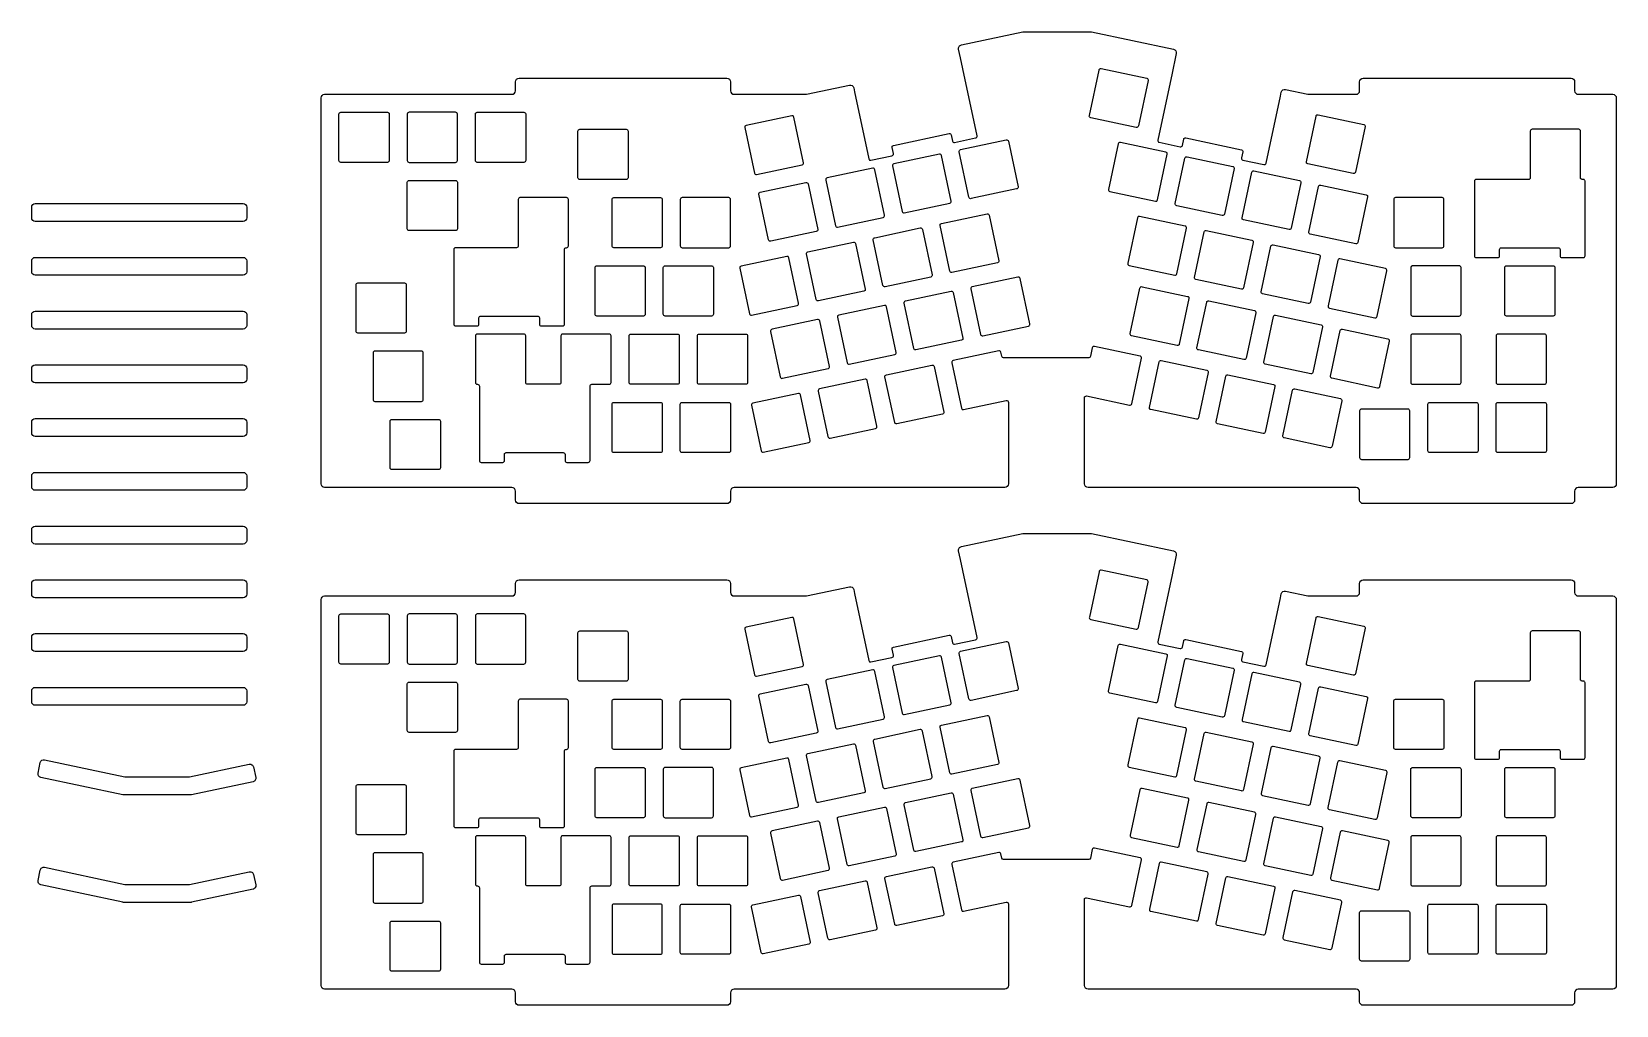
# Model space of a CAD drawing. Header units: millimetres. Extents: x 802 to 1244, y 368 to 640.
import ezdxf

# ---------------------------------------------------------------- set-up
doc = ezdxf.new("R2010")
doc.units = ezdxf.units.MM
doc.layers.get('0').update_dxf_attribs({"linetype": 'CONTINUOUS'})

msp = doc.modelspace()

# ---------------------------------------------------------------- linework, layer by layer
for points in [[(1172.15, 623.04), (1172.15, 625.04), (1172.15, 625.54, -0.414214), (1173.15, 626.54), (1231.15, 626.54, -0.414214), (1232.15, 625.54), (1232.15, 623.04, 0.414213), (1233.15, 622.04), (1242.78, 622.04, -0.414214), (1243.78, 621.04), (1243.78, 513.31, -0.414214), (1242.78, 512.31), (1233.15, 512.31, 0.414214), (1232.15, 511.31), (1232.15, 509.31), (1232.15, 508.81, -0.414214), (1231.15, 507.81), (1173.15, 507.81, -0.414214), (1172.15, 508.81), (1172.15, 509.31), (1172.15, 511.31, 0.414213), (1171.15, 512.31), (1096.37, 512.31, -0.414214), (1095.37, 513.31), (1095.37, 537.37, -0.476976), (1095.97, 537.85), (1107.96, 535.31, 0.414213), (1108.55, 535.69), (1111.26, 548.41, 0.414214), (1110.87, 549), (1098.15, 551.7, 0.414214), (1097.56, 551.32), (1097.05, 548.92, -0.354119), (1096.56, 548.52), (1072.77, 548.52, -0.354119), (1072.28, 548.92), (1072.04, 550.06, 0.414213), (1071.44, 550.44), (1058.73, 547.74, 0.414213), (1058.34, 547.14), (1061.05, 534.43, 0.414213), (1061.64, 534.04), (1073.53, 536.57, -0.476976), (1074.13, 536.08), (1074.13, 513.31, -0.414214), (1073.13, 512.31), (997.6, 512.31, 0.414214), (996.6, 511.31), (996.6, 509.31), (996.6, 508.81, -0.414214), (995.6, 507.81), (937.6, 507.81, -0.414214), (936.6, 508.81), (936.6, 509.31), (936.6, 511.31, 0.414214), (935.6, 512.31), (883.35, 512.31, -0.414214), (882.35, 513.31), (882.35, 621.04, -0.414214), (883.35, 622.04), (935.6, 622.04, 0.414214), (936.6, 623.04), (936.6, 625.54, -0.414214), (937.6, 626.54), (995.6, 626.54, -0.414214), (996.6, 625.54), (996.6, 623.04, 0.414213), (997.6, 622.04), (1017.63, 622.04, 0.052408), (1017.83, 622.06), (1029.8, 624.6, -0.414214), (1030.98, 623.83), (1031.21, 622.76), (1035.19, 604.02, 0.414214), (1035.79, 603.64), (1041.65, 604.89, 0.414213), (1042.04, 605.48), (1041.68, 607.19, -0.414214), (1042.06, 607.78), (1057.59, 611.09, -0.414214), (1058.18, 610.7), (1058.55, 608.99, 0.414214), (1059.14, 608.6), (1065.01, 609.85, 0.414214), (1065.39, 610.44), (1061.41, 629.18), (1060.77, 632.21), (1060.25, 634.65, -0.414214), (1061.02, 635.84), (1078.21, 639.49, -0.052408), (1078.42, 639.51), (1097.13, 639.51, -0.052408), (1097.33, 639.49), (1120.23, 634.63, -0.414213), (1121, 633.44), (1120.89, 632.95), (1119.83, 627.96), (1115.85, 609.23, 0.414214), (1116.24, 608.64), (1122.11, 607.39, 0.414214), (1122.7, 607.78), (1123.06, 609.49, -0.414214), (1123.66, 609.87), (1139.18, 606.57, -0.414214), (1139.57, 605.98), (1139.21, 604.27, 0.414214), (1139.59, 603.67), (1145.46, 602.43, 0.414214), (1146.05, 602.81), (1150.03, 621.54), (1150.26, 622.62, -0.414214), (1151.45, 623.39), (1157.71, 622.06, 0.052408), (1157.92, 622.04), (1171.15, 622.04, 0.414213)], [(1097.11, 615.52, -0.414214), (1096.73, 616.11), (1099.43, 628.82, -0.414214), (1100.02, 629.21), (1112.74, 626.51, -0.414214), (1113.12, 625.91), (1110.42, 613.2, -0.414213), (1109.83, 612.81)], [(900.85, 617.04, -0.414214), (901.35, 616.54), (901.35, 603.54, -0.414214), (900.85, 603.04), (887.85, 603.04, -0.414214), (887.35, 603.54), (887.35, 616.54, -0.414214), (887.85, 617.04)], [(906.4, 616.54), (906.4, 603.54, 0.414214), (906.9, 603.04), (919.9, 603.04, 0.414214), (920.4, 603.54), (920.4, 616.54, 0.414214), (919.9, 617.04), (906.9, 617.04, 0.414214)], [(925.95, 603.04, -0.414214), (925.45, 603.54), (925.45, 616.54, -0.414214), (925.95, 617.04), (938.95, 617.04, -0.414214), (939.45, 616.54), (939.45, 603.54, -0.414214), (938.95, 603.04)], [(1003.87, 599.67), (1016.59, 602.37, 0.414214), (1016.97, 602.96), (1014.27, 615.68, 0.414214), (1013.68, 616.06), (1000.96, 613.36, 0.414214), (1000.57, 612.77), (1003.28, 600.05, 0.414213)], [(1173.3, 613.63, -0.414214), (1173.68, 613.04), (1170.98, 600.33, -0.414213), (1170.39, 599.94), (1157.67, 602.64, -0.414213), (1157.29, 603.24), (1159.99, 615.95, -0.414214), (1160.58, 616.34)], [(967.53, 612.27, -0.414214), (968.03, 611.77), (968.03, 598.77, -0.414214), (967.53, 598.27), (954.53, 598.27, -0.414214), (954.03, 598.77), (954.03, 611.77, -0.414214), (954.53, 612.27)], [(1235.07, 576.97), (1235.07, 597.77, 0.414214), (1234.57, 598.27), (1234.28, 598.27, -0.414214), (1233.78, 598.77), (1233.78, 611.77, 0.414214), (1233.28, 612.27), (1220.28, 612.27, 0.414214), (1219.78, 611.77), (1219.78, 598.77, -0.414214), (1219.28, 598.27), (1204.69, 598.27, 0.414214), (1204.19, 597.77), (1204.19, 576.97, 0.414214), (1204.69, 576.47), (1210.69, 576.47, 0.414214), (1211.19, 576.97), (1211.19, 578.72, -0.414214), (1211.69, 579.22), (1227.57, 579.22, -0.414214), (1228.07, 578.72), (1228.07, 576.97, 0.414214), (1228.57, 576.47), (1234.57, 576.47, 0.414214)], [(1073.54, 609.31, -0.414213), (1074.13, 608.93), (1076.83, 596.21, -0.414214), (1076.45, 595.62), (1063.73, 592.92, -0.414214), (1063.14, 593.3), (1060.44, 606.02, -0.414214), (1060.82, 606.61)], [(1118.09, 605.89), (1105.38, 608.6, 0.414214), (1104.79, 608.21), (1102.08, 595.49, 0.414214), (1102.47, 594.9), (1115.18, 592.2, 0.414213), (1115.78, 592.58), (1118.48, 605.3, 0.414214)], [(1023.17, 598.09), (1025.87, 585.38, 0.414213), (1026.46, 584.99), (1039.18, 587.7, 0.414214), (1039.57, 588.29), (1036.86, 601.01, 0.414214), (1036.27, 601.39), (1023.55, 598.69, 0.414213)], [(1054.9, 605.35), (1042.19, 602.65, 0.414214), (1041.8, 602.06), (1044.51, 589.34, 0.414214), (1045.1, 588.95), (1057.81, 591.66, 0.414214), (1058.2, 592.25), (1055.5, 604.97, 0.414213)], [(1134.41, 588.62, -0.414214), (1133.82, 588.24), (1121.1, 590.94, -0.414214), (1120.72, 591.53), (1123.42, 604.25, -0.414214), (1124.01, 604.63), (1136.73, 601.93, -0.414214), (1137.11, 601.34)], [(919.9, 597.99, -0.414214), (920.4, 597.49), (920.4, 584.49, -0.414214), (919.9, 583.99), (906.9, 583.99, -0.414214), (906.4, 584.49), (906.4, 597.49, -0.414214), (906.9, 597.99)], [(1004.54, 594.13, -0.414214), (1004.92, 594.73), (1017.64, 597.43, -0.414214), (1018.23, 597.04), (1020.93, 584.33, -0.414214), (1020.55, 583.74), (1007.83, 581.03, -0.414213), (1007.24, 581.42)], [(1155.36, 597.97, -0.414214), (1155.75, 597.38), (1153.04, 584.66, -0.414214), (1152.45, 584.28), (1139.73, 586.98, -0.414213), (1139.35, 587.57), (1142.05, 600.29, -0.414214), (1142.65, 600.67)], [(919.4, 578.72), (919.4, 557.92, 0.414214), (919.9, 557.42), (925.9, 557.42, 0.414214), (926.4, 557.92), (926.4, 559.67, -0.414214), (926.9, 560.17), (942.77, 560.17, -0.414214), (943.27, 559.67), (943.27, 557.92, 0.414214), (943.77, 557.42), (949.77, 557.42, 0.414214), (950.27, 557.92), (950.27, 578.72, -0.414214), (950.77, 579.22), (950.86, 579.22, 0.414214), (951.36, 579.72), (951.36, 592.72, 0.414214), (950.86, 593.22), (937.86, 593.22, 0.414214), (937.36, 592.72), (937.36, 579.72, -0.414214), (936.86, 579.22), (919.9, 579.22, 0.414214)], [(977.55, 579.72, -0.414214), (977.05, 579.22), (964.05, 579.22, -0.414214), (963.55, 579.72), (963.55, 592.72, -0.414214), (964.05, 593.22), (977.05, 593.22, -0.414214), (977.55, 592.72)], [(982.6, 592.72), (982.6, 579.72, 0.414214), (983.1, 579.22), (996.1, 579.22, 0.414214), (996.6, 579.72), (996.6, 592.72, 0.414214), (996.1, 593.22), (983.1, 593.22, 0.414214)], [(1171.68, 580.7, -0.414214), (1171.08, 580.32), (1158.37, 583.02, -0.414213), (1157.98, 583.61), (1160.69, 596.33, -0.414214), (1161.28, 596.71), (1174, 594.01, -0.414214), (1174.38, 593.42)], [(1182.18, 579.22), (1195.18, 579.22, 0.414214), (1195.68, 579.72), (1195.68, 592.72, 0.414214), (1195.18, 593.22), (1182.18, 593.22, 0.414214), (1181.68, 592.72), (1181.68, 579.72, 0.414214)], [(860.6, 591.54, -0.414214), (861.6, 590.54), (861.6, 587.54, -0.414214), (860.6, 586.54), (802.6, 586.54, -0.414214), (801.6, 587.54), (801.6, 590.54, -0.414214), (802.6, 591.54)], [(1055.08, 585.4, -0.414214), (1055.47, 586), (1068.18, 588.7, -0.414214), (1068.77, 588.31), (1071.48, 575.6, -0.414214), (1071.09, 575), (1058.38, 572.3, -0.414214), (1057.78, 572.69)], [(1049.55, 584.74, -0.414214), (1050.14, 584.35), (1052.84, 571.64, -0.414214), (1052.46, 571.04), (1039.74, 568.34, -0.414214), (1039.15, 568.73), (1036.45, 581.44, -0.414214), (1036.83, 582.03)], [(1110.14, 587.6), (1107.44, 574.88, 0.414214), (1107.82, 574.29), (1120.54, 571.58, 0.414213), (1121.13, 571.97), (1123.84, 584.69, 0.414214), (1123.45, 585.28), (1110.73, 587.98, 0.414213)], [(1142.08, 581.32, -0.414213), (1142.47, 580.72), (1139.77, 568.01, -0.414213), (1139.17, 567.62), (1126.46, 570.33, -0.414213), (1126.07, 570.92), (1128.78, 583.64, -0.414213), (1129.37, 584.02)], [(1034.21, 567.68, -0.414213), (1033.82, 567.08), (1021.11, 564.38, -0.414214), (1020.52, 564.76), (1017.81, 577.48, -0.414214), (1018.2, 578.07), (1030.91, 580.78, -0.414214), (1031.51, 580.39)], [(1145.09, 566.37, -0.414213), (1144.71, 566.96), (1147.41, 579.67, -0.414214), (1148, 580.06), (1160.72, 577.36, -0.414213), (1161.1, 576.76), (1158.4, 564.05, -0.414214), (1157.81, 563.66)], [(861.6, 575.54), (861.6, 572.54, -0.414214), (860.6, 571.54), (802.6, 571.54, -0.414214), (801.6, 572.54), (801.6, 575.54, -0.414214), (802.6, 576.54), (860.6, 576.54, -0.414214)], [(1002.48, 560.42), (1015.19, 563.12, 0.414214), (1015.58, 563.71), (1012.87, 576.43, 0.414214), (1012.28, 576.82), (999.56, 574.11, 0.414214), (999.18, 573.52), (1001.88, 560.8, 0.414214)], [(1177.03, 560.09), (1179.74, 572.8, 0.414213), (1179.35, 573.4), (1166.64, 576.1, 0.414214), (1166.04, 575.71), (1163.34, 563, 0.414214), (1163.72, 562.4), (1176.44, 559.7, 0.414214)], [(959.29, 560.17, -0.414214), (958.79, 560.67), (958.79, 573.67, -0.414214), (959.29, 574.17), (972.29, 574.17, -0.414214), (972.79, 573.67), (972.79, 560.67, -0.414214), (972.29, 560.17)], [(991.84, 560.67, -0.414214), (991.34, 560.17), (978.34, 560.17, -0.414214), (977.84, 560.67), (977.84, 573.67, -0.414214), (978.34, 574.17), (991.34, 574.17, -0.414214), (991.84, 573.67)], [(1067, 554.66), (1079.71, 557.36, 0.414213), (1080.1, 557.95), (1077.39, 570.67, 0.414213), (1076.8, 571.05), (1064.08, 568.35, 0.414214), (1063.7, 567.76), (1066.4, 555.04, 0.414214)], [(1199.94, 574.17), (1186.94, 574.17, 0.414214), (1186.44, 573.67), (1186.44, 560.67, 0.414214), (1186.94, 560.17), (1199.94, 560.17, 0.414214), (1200.44, 560.67), (1200.44, 573.67, 0.414214)], [(1226.13, 574.17, -0.414214), (1226.63, 573.67), (1226.63, 560.67, -0.414214), (1226.13, 560.17), (1213.13, 560.17, -0.414214), (1212.63, 560.67), (1212.63, 573.67, -0.414214), (1213.13, 574.17)], [(906.12, 555.91, -0.414214), (905.62, 555.41), (892.62, 555.41, -0.414214), (892.12, 555.91), (892.12, 568.91, -0.414214), (892.62, 569.41), (905.62, 569.41, -0.414214), (906.12, 568.91)], [(1058.17, 567.09, -0.414214), (1058.76, 566.71), (1061.46, 553.99, -0.414214), (1061.08, 553.4), (1048.36, 550.7, -0.414214), (1047.77, 551.08), (1045.07, 563.8, -0.414214), (1045.45, 564.39)], [(1124.15, 565.65, -0.414214), (1124.53, 565.06), (1121.83, 552.35, -0.414213), (1121.24, 551.96), (1108.52, 554.66, -0.414213), (1108.14, 555.26), (1110.84, 567.97, -0.414214), (1111.43, 568.36)], [(1029.73, 546.74), (1042.44, 549.44, 0.414213), (1042.83, 550.03), (1040.13, 562.75, 0.414214), (1039.53, 563.13), (1026.82, 560.43, 0.414213), (1026.43, 559.84), (1029.13, 547.12, 0.414214)], [(1129.47, 564.01, -0.414214), (1130.07, 564.4), (1142.78, 561.69, -0.414213), (1143.17, 561.1), (1140.46, 548.38, -0.414213), (1139.87, 548), (1127.16, 550.7, -0.414214), (1126.77, 551.3)], [(860.6, 556.54), (802.6, 556.54, -0.414214), (801.6, 557.54), (801.6, 558.04), (801.6, 560.04), (801.6, 560.54, -0.414214), (802.6, 561.54), (860.6, 561.54, -0.414214), (861.6, 560.54), (861.6, 560.04), (861.6, 558.04), (861.6, 557.54, -0.414214)], [(1011.09, 542.78), (1023.81, 545.48, 0.414214), (1024.2, 546.07), (1021.49, 558.79, 0.414214), (1020.9, 559.17), (1008.18, 556.47, 0.414213), (1007.8, 555.88), (1010.5, 543.16, 0.414214)], [(1145.79, 546.74, -0.414214), (1145.4, 547.33), (1148.11, 560.05, -0.414214), (1148.7, 560.44), (1161.42, 557.73, -0.414214), (1161.8, 557.14), (1159.1, 544.42, -0.414214), (1158.5, 544.04)], [(938.95, 555.12), (925.95, 555.12, 0.414214), (925.45, 554.62), (925.45, 541.62, 0.414214), (925.95, 541.12), (926.04, 541.12, -0.414214), (926.54, 540.62), (926.54, 519.82, 0.414214), (927.04, 519.32), (933.04, 519.32, 0.414214), (933.54, 519.82), (933.54, 521.57, -0.414214), (934.04, 522.07), (949.92, 522.07, -0.414214), (950.42, 521.57), (950.42, 519.82, 0.414214), (950.92, 519.32), (956.92, 519.32, 0.414214), (957.42, 519.82), (957.42, 540.62, -0.414214), (957.92, 541.12), (962.77, 541.12, 0.414214), (963.27, 541.62), (963.27, 554.62, 0.414214), (962.77, 555.12), (949.77, 555.12, 0.414214), (949.27, 554.62), (949.27, 541.62, -0.414214), (948.77, 541.12), (939.95, 541.12, -0.414214), (939.45, 541.62), (939.45, 554.62, 0.414214)], [(982.32, 541.62, -0.414214), (981.82, 541.12), (968.82, 541.12, -0.414214), (968.32, 541.62), (968.32, 554.62, -0.414214), (968.82, 555.12), (981.82, 555.12, -0.414214), (982.32, 554.62)], [(987.87, 541.12, -0.414214), (987.37, 541.62), (987.37, 554.62, -0.414214), (987.87, 555.12), (1000.87, 555.12, -0.414214), (1001.37, 554.62), (1001.37, 541.62, -0.414214), (1000.87, 541.12)], [(1177.73, 540.46, -0.414213), (1177.14, 540.08), (1164.42, 542.78, -0.414214), (1164.04, 543.37), (1166.74, 556.09, -0.414213), (1167.33, 556.48), (1180.05, 553.77, -0.414214), (1180.43, 553.18)], [(1199.94, 555.12), (1186.94, 555.12, 0.414214), (1186.44, 554.62), (1186.44, 541.62, 0.414214), (1186.94, 541.12), (1199.94, 541.12, 0.414214), (1200.44, 541.62), (1200.44, 554.62, 0.414214)], [(1210.25, 554.62), (1210.25, 541.62, 0.414214), (1210.75, 541.12), (1223.75, 541.12, 0.414214), (1224.25, 541.62), (1224.25, 554.62, 0.414214), (1223.75, 555.12), (1210.75, 555.12, 0.414214)], [(897.38, 536.36), (910.38, 536.36, 0.414214), (910.88, 536.86), (910.88, 549.86, 0.414214), (910.38, 550.36), (897.38, 550.36, 0.414214), (896.88, 549.86), (896.88, 536.86, 0.414214)], [(860.6, 541.54), (802.6, 541.54, -0.414214), (801.6, 542.54), (801.6, 545.54, -0.414214), (802.6, 546.54), (860.6, 546.54, -0.414214), (861.6, 545.54), (861.6, 542.54, -0.414214)], [(1056.11, 533.38, -0.414214), (1055.72, 532.79), (1043.01, 530.08, -0.414214), (1042.41, 530.47), (1039.71, 543.18, -0.414214), (1040.09, 543.78), (1052.81, 546.48, -0.414214), (1053.4, 546.09)], [(1113.88, 534.05, -0.414213), (1113.49, 534.64), (1116.2, 547.36, -0.414214), (1116.79, 547.74), (1129.5, 545.04, -0.414214), (1129.89, 544.45), (1127.19, 531.73, -0.414213), (1126.59, 531.35)], [(1024.37, 526.12), (1037.09, 528.82, 0.414214), (1037.47, 529.42), (1034.77, 542.13, 0.414214), (1034.18, 542.52), (1021.46, 539.82, 0.414213), (1021.08, 539.22), (1023.78, 526.51, 0.414214)], [(1148.14, 541.08, -0.414214), (1148.52, 540.49), (1145.82, 527.77, -0.414214), (1145.23, 527.39), (1132.51, 530.09, -0.414214), (1132.13, 530.68), (1134.83, 543.4, -0.414213), (1135.42, 543.78)], [(1164.45, 523.81, -0.414214), (1163.86, 523.42), (1151.14, 526.13, -0.414214), (1150.76, 526.72), (1153.46, 539.44, -0.414214), (1154.06, 539.82), (1166.77, 537.12, -0.414214), (1167.16, 536.53)], [(963.55, 535.57, -0.414214), (964.05, 536.07), (977.05, 536.07, -0.414214), (977.55, 535.57), (977.55, 522.57, -0.414214), (977.05, 522.07), (964.05, 522.07, -0.414214), (963.55, 522.57)], [(982.6, 535.57, -0.414214), (983.1, 536.07), (996.1, 536.07, -0.414214), (996.6, 535.57), (996.6, 522.57, -0.414214), (996.1, 522.07), (983.1, 522.07, -0.414214), (982.6, 522.57)], [(1005.74, 522.16), (1018.45, 524.86, 0.414214), (1018.84, 525.46), (1016.14, 538.17, 0.414214), (1015.54, 538.56), (1002.83, 535.86, 0.414213), (1002.44, 535.26), (1005.15, 522.55, 0.414214)], [(1204.7, 536.07, -0.414214), (1205.2, 535.57), (1205.2, 522.57, -0.414214), (1204.7, 522.07), (1191.7, 522.07, -0.414214), (1191.2, 522.57), (1191.2, 535.57, -0.414214), (1191.7, 536.07)], [(1210.25, 535.57, -0.414214), (1210.75, 536.07), (1223.75, 536.07, -0.414214), (1224.25, 535.57), (1224.25, 522.57, -0.414214), (1223.75, 522.07), (1210.75, 522.07, -0.414214), (1210.25, 522.57)], [(861.6, 530.54), (861.6, 530.04), (861.6, 528.04), (861.6, 527.54, -0.414214), (860.6, 526.54), (802.6, 526.54, -0.414214), (801.6, 527.54), (801.6, 528.04), (801.6, 530.04), (801.6, 530.54, -0.414214), (802.6, 531.54), (860.6, 531.54, -0.414214)], [(915.64, 517.81, -0.414214), (915.14, 517.31), (902.14, 517.31, -0.414214), (901.64, 517.81), (901.64, 530.81, -0.414214), (902.14, 531.31), (915.14, 531.31, -0.414214), (915.64, 530.81)], [(1186.15, 520.67), (1186.15, 533.67, 0.414214), (1185.65, 534.17), (1172.65, 534.17, 0.414214), (1172.15, 533.67), (1172.15, 520.67, 0.414214), (1172.65, 520.17), (1185.65, 520.17, 0.414214)], [(860.6, 516.54, -0.414214), (861.6, 515.54), (861.6, 512.54, -0.414214), (860.6, 511.54), (802.6, 511.54, -0.414214), (801.6, 512.54), (801.6, 515.54, -0.414214), (802.6, 516.54)], [(801.6, 497.54), (801.6, 498.04), (801.6, 500.04), (801.6, 500.54, -0.414214), (802.6, 501.54), (860.6, 501.54, -0.414214), (861.6, 500.54), (861.6, 500.04), (861.6, 498.04), (861.6, 497.54, -0.414214), (860.6, 496.54), (802.6, 496.54, -0.414214)], [(1232.15, 371.31), (1232.15, 369.31), (1232.15, 368.81, -0.414214), (1231.15, 367.81), (1173.15, 367.81, -0.414214), (1172.15, 368.81), (1172.15, 369.31), (1172.15, 371.31, 0.414213), (1171.15, 372.31), (1096.37, 372.31, -0.414214), (1095.37, 373.31), (1095.37, 397.37, -0.476976), (1095.97, 397.85), (1107.96, 395.31, 0.414213), (1108.55, 395.69), (1111.26, 408.41, 0.414214), (1110.87, 409), (1098.15, 411.7, 0.414214), (1097.56, 411.32), (1097.05, 408.92, -0.354119), (1096.56, 408.52), (1072.77, 408.52, -0.354119), (1072.28, 408.92), (1072.04, 410.06, 0.414213), (1071.44, 410.44), (1058.73, 407.74, 0.414213), (1058.34, 407.14), (1061.05, 394.43, 0.414213), (1061.64, 394.04), (1073.53, 396.57, -0.476976), (1074.13, 396.08), (1074.13, 373.31, -0.414214), (1073.13, 372.31), (997.6, 372.31, 0.414214), (996.6, 371.31), (996.6, 369.31), (996.6, 368.81, -0.414214), (995.6, 367.81), (937.6, 367.81, -0.414214), (936.6, 368.81), (936.6, 369.31), (936.6, 371.31, 0.414214), (935.6, 372.31), (883.35, 372.31, -0.414214), (882.35, 373.31), (882.35, 481.04, -0.414214), (883.35, 482.04), (935.6, 482.04, 0.414214), (936.6, 483.04), (936.6, 485.54, -0.414214), (937.6, 486.54), (995.6, 486.54, -0.414214), (996.6, 485.54), (996.6, 483.04, 0.414213), (997.6, 482.04), (1017.63, 482.04, 0.052408), (1017.83, 482.06), (1029.8, 484.6, -0.414214), (1030.98, 483.83), (1031.21, 482.76), (1035.19, 464.02, 0.414214), (1035.79, 463.64), (1041.65, 464.89, 0.414213), (1042.04, 465.48), (1041.68, 467.19, -0.414214), (1042.06, 467.78), (1057.59, 471.09, -0.414214), (1058.18, 470.7), (1058.55, 468.99, 0.414214), (1059.14, 468.6), (1065.01, 469.85, 0.414214), (1065.39, 470.44), (1061.41, 489.18), (1060.77, 492.21), (1060.25, 494.65, -0.414214), (1061.02, 495.84), (1078.21, 499.49, -0.052408), (1078.42, 499.51), (1097.13, 499.51, -0.052408), (1097.33, 499.49), (1120.23, 494.63, -0.414213), (1121, 493.44), (1120.89, 492.95), (1119.83, 487.96), (1115.85, 469.23, 0.414214), (1116.24, 468.64), (1122.11, 467.39, 0.414214), (1122.7, 467.78), (1123.06, 469.49, -0.414214), (1123.66, 469.87), (1139.18, 466.57, -0.414214), (1139.57, 465.98), (1139.21, 464.27, 0.414214), (1139.59, 463.67), (1145.46, 462.43, 0.414214), (1146.05, 462.81), (1150.03, 481.54), (1150.26, 482.62, -0.414214), (1151.45, 483.39), (1157.71, 482.06, 0.052408), (1157.92, 482.04), (1171.15, 482.04, 0.414213), (1172.15, 483.04), (1172.15, 485.04), (1172.15, 485.54, -0.414214), (1173.15, 486.54), (1231.15, 486.54, -0.414214), (1232.15, 485.54), (1232.15, 483.04, 0.414213), (1233.15, 482.04), (1242.78, 482.04, -0.414214), (1243.78, 481.04), (1243.78, 373.31, -0.414214), (1242.78, 372.31), (1233.15, 372.31, 0.414214)], [(802.6, 481.54, -0.414214), (801.6, 482.54), (801.6, 483.04), (801.6, 485.04), (801.6, 485.54, -0.414214), (802.6, 486.54), (860.6, 486.54, -0.414214), (861.6, 485.54), (861.6, 485.04), (861.6, 483.04), (861.6, 482.54, -0.414214), (860.6, 481.54)], [(1097.11, 475.52), (1109.83, 472.81, 0.414213), (1110.42, 473.2), (1113.12, 485.91, 0.414214), (1112.74, 486.51), (1100.02, 489.21, 0.414214), (1099.43, 488.82), (1096.73, 476.11, 0.414214)], [(887.35, 476.54, -0.414214), (887.85, 477.04), (900.85, 477.04, -0.414214), (901.35, 476.54), (901.35, 463.54, -0.414214), (900.85, 463.04), (887.85, 463.04, -0.414214), (887.35, 463.54)], [(920.4, 463.54), (920.4, 476.54, 0.414214), (919.9, 477.04), (906.9, 477.04, 0.414214), (906.4, 476.54), (906.4, 463.54, 0.414214), (906.9, 463.04), (919.9, 463.04, 0.414214)], [(925.95, 463.04), (938.95, 463.04, 0.414214), (939.45, 463.54), (939.45, 476.54, 0.414214), (938.95, 477.04), (925.95, 477.04, 0.414214), (925.45, 476.54), (925.45, 463.54, 0.414214)], [(1000.57, 472.77), (1003.28, 460.05, 0.414213), (1003.87, 459.67), (1016.59, 462.37, 0.414214), (1016.97, 462.96), (1014.27, 475.68, 0.414214), (1013.68, 476.06), (1000.96, 473.36, 0.414214)], [(1159.99, 475.95, -0.414214), (1160.58, 476.34), (1173.3, 473.63, -0.414214), (1173.68, 473.04), (1170.98, 460.33, -0.414213), (1170.39, 459.94), (1157.67, 462.64, -0.414213), (1157.29, 463.24)], [(801.6, 468.04), (801.6, 470.04), (801.6, 470.54, -0.414214), (802.6, 471.54), (860.6, 471.54, -0.414214), (861.6, 470.54), (861.6, 470.04), (861.6, 468.04), (861.6, 467.54, -0.414214), (860.6, 466.54), (802.6, 466.54, -0.414214), (801.6, 467.54)], [(967.53, 472.27, -0.414214), (968.03, 471.77), (968.03, 458.77, -0.414214), (967.53, 458.27), (954.53, 458.27, -0.414214), (954.03, 458.77), (954.03, 471.77, -0.414214), (954.53, 472.27)], [(1073.54, 469.31, -0.414213), (1074.13, 468.93), (1076.83, 456.21, -0.414214), (1076.45, 455.62), (1063.73, 452.92, -0.414214), (1063.14, 453.3), (1060.44, 466.02, -0.414214), (1060.82, 466.61)], [(1211.69, 439.22), (1227.57, 439.22, -0.414214), (1228.07, 438.72), (1228.07, 436.97, 0.414214), (1228.57, 436.47), (1234.57, 436.47, 0.414214), (1235.07, 436.97), (1235.07, 457.77, 0.414214), (1234.57, 458.27), (1234.28, 458.27, -0.414214), (1233.78, 458.77), (1233.78, 471.77, 0.414214), (1233.28, 472.27), (1220.28, 472.27, 0.414214), (1219.78, 471.77), (1219.78, 458.77, -0.414214), (1219.28, 458.27), (1204.69, 458.27, 0.414214), (1204.19, 457.77), (1204.19, 436.97, 0.414214), (1204.69, 436.47), (1210.69, 436.47, 0.414214), (1211.19, 436.97), (1211.19, 438.72, -0.414214)], [(1041.8, 462.06), (1044.51, 449.34, 0.414214), (1045.1, 448.95), (1057.81, 451.66, 0.414214), (1058.2, 452.25), (1055.5, 464.97, 0.414213), (1054.9, 465.35), (1042.19, 462.65, 0.414214)], [(1102.47, 454.9, -0.414214), (1102.08, 455.49), (1104.79, 468.21, -0.414214), (1105.38, 468.6), (1118.09, 465.89, -0.414214), (1118.48, 465.3), (1115.78, 452.58, -0.414213), (1115.18, 452.2)], [(1134.41, 448.62, -0.414214), (1133.82, 448.24), (1121.1, 450.94, -0.414214), (1120.72, 451.53), (1123.42, 464.25, -0.414214), (1124.01, 464.63), (1136.73, 461.93, -0.414214), (1137.11, 461.34)], [(1036.27, 461.39), (1023.55, 458.69, 0.414213), (1023.17, 458.09), (1025.87, 445.38, 0.414213), (1026.46, 444.99), (1039.18, 447.7, 0.414214), (1039.57, 448.29), (1036.86, 461.01, 0.414214)], [(1153.04, 444.66), (1155.75, 457.38, 0.414214), (1155.36, 457.97), (1142.65, 460.67, 0.414214), (1142.05, 460.29), (1139.35, 447.57, 0.414213), (1139.73, 446.98), (1152.45, 444.28, 0.414214)], [(801.6, 453.04), (801.6, 455.04), (801.6, 455.54, -0.414214), (802.6, 456.54), (860.6, 456.54, -0.414214), (861.6, 455.54), (861.6, 455.04), (861.6, 453.04), (861.6, 452.54, -0.414214), (860.6, 451.54), (802.6, 451.54, -0.414214), (801.6, 452.54)], [(906.4, 457.49, -0.414214), (906.9, 457.99), (919.9, 457.99, -0.414214), (920.4, 457.49), (920.4, 444.49, -0.414214), (919.9, 443.99), (906.9, 443.99, -0.414214), (906.4, 444.49)], [(1004.54, 454.13, -0.414214), (1004.92, 454.73), (1017.64, 457.43, -0.414214), (1018.23, 457.04), (1020.93, 444.33, -0.414214), (1020.55, 443.74), (1007.83, 441.03, -0.414213), (1007.24, 441.42)], [(1160.69, 456.33, -0.414214), (1161.28, 456.71), (1174, 454.01, -0.414214), (1174.38, 453.42), (1171.68, 440.7, -0.414214), (1171.08, 440.32), (1158.37, 443.02, -0.414213), (1157.98, 443.61)], [(942.77, 420.17, -0.414214), (943.27, 419.67), (943.27, 417.92, 0.414214), (943.77, 417.42), (949.77, 417.42, 0.414214), (950.27, 417.92), (950.27, 438.72, -0.414214), (950.77, 439.22), (950.86, 439.22, 0.414214), (951.36, 439.72), (951.36, 452.72, 0.414214), (950.86, 453.22), (937.86, 453.22, 0.414214), (937.36, 452.72), (937.36, 439.72, -0.414214), (936.86, 439.22), (919.9, 439.22, 0.414214), (919.4, 438.72), (919.4, 417.92, 0.414214), (919.9, 417.42), (925.9, 417.42, 0.414214), (926.4, 417.92), (926.4, 419.67, -0.414214), (926.9, 420.17)], [(964.05, 439.22, -0.414214), (963.55, 439.72), (963.55, 452.72, -0.414214), (964.05, 453.22), (977.05, 453.22, -0.414214), (977.55, 452.72), (977.55, 439.72, -0.414214), (977.05, 439.22)], [(983.1, 439.22, -0.414214), (982.6, 439.72), (982.6, 452.72, -0.414214), (983.1, 453.22), (996.1, 453.22, -0.414214), (996.6, 452.72), (996.6, 439.72, -0.414214), (996.1, 439.22)], [(1182.18, 439.22, -0.414214), (1181.68, 439.72), (1181.68, 452.72, -0.414214), (1182.18, 453.22), (1195.18, 453.22, -0.414214), (1195.68, 452.72), (1195.68, 439.72, -0.414214), (1195.18, 439.22)], [(1055.08, 445.4, -0.414214), (1055.47, 446), (1068.18, 448.7, -0.414214), (1068.77, 448.31), (1071.48, 435.6, -0.414214), (1071.09, 435), (1058.38, 432.3, -0.414214), (1057.78, 432.69)], [(1107.82, 434.29), (1120.54, 431.58, 0.414213), (1121.13, 431.97), (1123.84, 444.69, 0.414214), (1123.45, 445.28), (1110.73, 447.98, 0.414213), (1110.14, 447.6), (1107.44, 434.88, 0.414214)], [(1049.55, 444.74), (1036.83, 442.03, 0.414214), (1036.45, 441.44), (1039.15, 428.73, 0.414214), (1039.74, 428.34), (1052.46, 431.04, 0.414214), (1052.84, 431.64), (1050.14, 444.35, 0.414214)], [(1126.46, 430.33, -0.414213), (1126.07, 430.92), (1128.78, 443.64, -0.414213), (1129.37, 444.02), (1142.08, 441.32, -0.414213), (1142.47, 440.72), (1139.77, 428.01, -0.414213), (1139.17, 427.62)], [(1021.11, 424.38, -0.414214), (1020.52, 424.76), (1017.81, 437.48, -0.414214), (1018.2, 438.07), (1030.91, 440.78, -0.414214), (1031.51, 440.39), (1034.21, 427.68, -0.414213), (1033.82, 427.08)], [(1145.09, 426.37), (1157.81, 423.66, 0.414214), (1158.4, 424.05), (1161.1, 436.76, 0.414213), (1160.72, 437.36), (1148, 440.06, 0.414214), (1147.41, 439.67), (1144.71, 426.96, 0.414213)], [(845.96, 426.54), (827.25, 426.54, -0.052408), (827.04, 426.56), (804.15, 431.43, -0.414213), (803.38, 432.61), (804, 435.55, -0.414214), (805.19, 436.32), (827.57, 431.56, 0.052408), (827.78, 431.54), (845.43, 431.54, 0.052408), (845.64, 431.56), (862.32, 435.1, -0.414214), (863.5, 434.33), (864.13, 431.4, -0.414214), (863.36, 430.21), (846.16, 426.56, -0.052408)], [(958.79, 433.67, -0.414214), (959.29, 434.17), (972.29, 434.17, -0.414214), (972.79, 433.67), (972.79, 420.67, -0.414214), (972.29, 420.17), (959.29, 420.17, -0.414214), (958.79, 420.67)], [(978.34, 420.17), (991.34, 420.17, 0.414214), (991.84, 420.67), (991.84, 433.67, 0.414214), (991.34, 434.17), (978.34, 434.17, 0.414214), (977.84, 433.67), (977.84, 420.67, 0.414214)], [(1012.28, 436.82), (999.56, 434.11, 0.414214), (999.18, 433.52), (1001.88, 420.8, 0.414214), (1002.48, 420.42), (1015.19, 423.12, 0.414214), (1015.58, 423.71), (1012.87, 436.43, 0.414214)], [(1179.35, 433.4, -0.414213), (1179.74, 432.8), (1177.03, 420.09, -0.414214), (1176.44, 419.7), (1163.72, 422.4, -0.414214), (1163.34, 423), (1166.04, 435.71, -0.414214), (1166.64, 436.1)], [(1199.94, 434.17, -0.414214), (1200.44, 433.67), (1200.44, 420.67, -0.414214), (1199.94, 420.17), (1186.94, 420.17, -0.414214), (1186.44, 420.67), (1186.44, 433.67, -0.414214), (1186.94, 434.17)], [(1212.63, 433.67, -0.414214), (1213.13, 434.17), (1226.13, 434.17, -0.414214), (1226.63, 433.67), (1226.63, 420.67, -0.414214), (1226.13, 420.17), (1213.13, 420.17, -0.414214), (1212.63, 420.67)], [(905.62, 429.41, -0.414214), (906.12, 428.91), (906.12, 415.91, -0.414214), (905.62, 415.41), (892.62, 415.41, -0.414214), (892.12, 415.91), (892.12, 428.91, -0.414214), (892.62, 429.41)], [(1080.1, 417.95), (1077.39, 430.67, 0.414213), (1076.8, 431.05), (1064.08, 428.35, 0.414214), (1063.7, 427.76), (1066.4, 415.04, 0.414214), (1067, 414.66), (1079.71, 417.36, 0.414213)], [(1048.36, 410.7, -0.414214), (1047.77, 411.08), (1045.07, 423.8, -0.414214), (1045.45, 424.39), (1058.17, 427.09, -0.414214), (1058.76, 426.71), (1061.46, 413.99, -0.414214), (1061.08, 413.4)], [(1110.84, 427.97), (1108.14, 415.26, 0.414213), (1108.52, 414.66), (1121.24, 411.96, 0.414213), (1121.83, 412.35), (1124.53, 425.06, 0.414214), (1124.15, 425.65), (1111.43, 428.36, 0.414214)], [(1042.83, 410.03, -0.414213), (1042.44, 409.44), (1029.73, 406.74, -0.414214), (1029.13, 407.12), (1026.43, 419.84, -0.414213), (1026.82, 420.43), (1039.53, 423.13, -0.414214), (1040.13, 422.75)], [(1129.47, 424.01), (1126.77, 411.3, 0.414214), (1127.16, 410.7), (1139.87, 408, 0.414213), (1140.46, 408.38), (1143.17, 421.1, 0.414213), (1142.78, 421.69), (1130.07, 424.4, 0.414214)], [(1145.79, 406.74, -0.414214), (1145.4, 407.33), (1148.11, 420.05, -0.414214), (1148.7, 420.44), (1161.42, 417.73, -0.414214), (1161.8, 417.14), (1159.1, 404.42, -0.414214), (1158.5, 404.04)], [(1011.09, 402.78), (1023.81, 405.48, 0.414214), (1024.2, 406.07), (1021.49, 418.79, 0.414214), (1020.9, 419.17), (1008.18, 416.47, 0.414213), (1007.8, 415.88), (1010.5, 403.16, 0.414214)], [(1164.42, 402.78), (1177.14, 400.08, 0.414213), (1177.73, 400.46), (1180.43, 413.18, 0.414214), (1180.05, 413.77), (1167.33, 416.48, 0.414213), (1166.74, 416.09), (1164.04, 403.37, 0.414214)], [(934.04, 382.07), (949.92, 382.07, -0.414214), (950.42, 381.57), (950.42, 379.82, 0.414214), (950.92, 379.32), (956.92, 379.32, 0.414214), (957.42, 379.82), (957.42, 400.62, -0.414214), (957.92, 401.12), (962.77, 401.12, 0.414214), (963.27, 401.62), (963.27, 414.62, 0.414214), (962.77, 415.12), (949.77, 415.12, 0.414214), (949.27, 414.62), (949.27, 401.62, -0.414214), (948.77, 401.12), (939.95, 401.12, -0.414214), (939.45, 401.62), (939.45, 414.62, 0.414214), (938.95, 415.12), (925.95, 415.12, 0.414214), (925.45, 414.62), (925.45, 401.62, 0.414214), (925.95, 401.12), (926.04, 401.12, -0.414214), (926.54, 400.62), (926.54, 379.82, 0.414214), (927.04, 379.32), (933.04, 379.32, 0.414214), (933.54, 379.82), (933.54, 381.57, -0.414214)], [(981.82, 415.12, -0.414214), (982.32, 414.62), (982.32, 401.62, -0.414214), (981.82, 401.12), (968.82, 401.12, -0.414214), (968.32, 401.62), (968.32, 414.62, -0.414214), (968.82, 415.12)], [(987.87, 401.12, -0.414214), (987.37, 401.62), (987.37, 414.62, -0.414214), (987.87, 415.12), (1000.87, 415.12, -0.414214), (1001.37, 414.62), (1001.37, 401.62, -0.414214), (1000.87, 401.12)], [(1200.44, 401.62), (1200.44, 414.62, 0.414214), (1199.94, 415.12), (1186.94, 415.12, 0.414214), (1186.44, 414.62), (1186.44, 401.62, 0.414214), (1186.94, 401.12), (1199.94, 401.12, 0.414214)], [(1224.25, 401.62), (1224.25, 414.62, 0.414214), (1223.75, 415.12), (1210.75, 415.12, 0.414214), (1210.25, 414.62), (1210.25, 401.62, 0.414214), (1210.75, 401.12), (1223.75, 401.12, 0.414214)], [(897.38, 396.36), (910.38, 396.36, 0.414214), (910.88, 396.86), (910.88, 409.86, 0.414214), (910.38, 410.36), (897.38, 410.36, 0.414214), (896.88, 409.86), (896.88, 396.86, 0.414214)], [(1127.19, 391.73), (1129.89, 404.45, 0.414214), (1129.5, 405.04), (1116.79, 407.74, 0.414214), (1116.2, 407.36), (1113.49, 394.64, 0.414213), (1113.88, 394.05), (1126.59, 391.35, 0.414213)], [(805.19, 406.32), (827.57, 401.56, 0.052408), (827.78, 401.54), (845.43, 401.54, 0.052408), (845.64, 401.56), (862.32, 405.1, -0.414214), (863.5, 404.33), (864.13, 401.4, -0.414214), (863.36, 400.21), (846.16, 396.56, -0.052408), (845.96, 396.54), (827.25, 396.54, -0.052408), (827.04, 396.56), (804.15, 401.43, -0.414213), (803.38, 402.61), (804, 405.55, -0.414214)], [(1034.18, 402.52, -0.414214), (1034.77, 402.13), (1037.47, 389.42, -0.414214), (1037.09, 388.82), (1024.37, 386.12, -0.414214), (1023.78, 386.51), (1021.08, 399.22, -0.414213), (1021.46, 399.82)], [(1039.71, 403.18, -0.414214), (1040.09, 403.78), (1052.81, 406.48, -0.414214), (1053.4, 406.09), (1056.11, 393.38, -0.414214), (1055.72, 392.79), (1043.01, 390.08, -0.414214), (1042.41, 390.47)], [(1134.83, 403.4, -0.414213), (1135.42, 403.78), (1148.14, 401.08, -0.414214), (1148.52, 400.49), (1145.82, 387.77, -0.414214), (1145.23, 387.39), (1132.51, 390.09, -0.414214), (1132.13, 390.68)], [(1015.54, 398.56, -0.414214), (1016.14, 398.17), (1018.84, 385.46, -0.414214), (1018.45, 384.86), (1005.74, 382.16, -0.414214), (1005.15, 382.55), (1002.44, 395.26, -0.414213), (1002.83, 395.86)], [(1164.45, 383.81), (1167.16, 396.53, 0.414214), (1166.77, 397.12), (1154.06, 399.82, 0.414214), (1153.46, 399.44), (1150.76, 386.72, 0.414214), (1151.14, 386.13), (1163.86, 383.42, 0.414214)], [(977.05, 396.07), (964.05, 396.07, 0.414214), (963.55, 395.57), (963.55, 382.57, 0.414214), (964.05, 382.07), (977.05, 382.07, 0.414214), (977.55, 382.57), (977.55, 395.57, 0.414214)], [(996.1, 396.07, -0.414214), (996.6, 395.57), (996.6, 382.57, -0.414214), (996.1, 382.07), (983.1, 382.07, -0.414214), (982.6, 382.57), (982.6, 395.57, -0.414214), (983.1, 396.07)], [(1172.65, 380.17, -0.414214), (1172.15, 380.67), (1172.15, 393.67, -0.414214), (1172.65, 394.17), (1185.65, 394.17, -0.414214), (1186.15, 393.67), (1186.15, 380.67, -0.414214), (1185.65, 380.17)], [(1204.7, 396.07, -0.414214), (1205.2, 395.57), (1205.2, 382.57, -0.414214), (1204.7, 382.07), (1191.7, 382.07, -0.414214), (1191.2, 382.57), (1191.2, 395.57, -0.414214), (1191.7, 396.07)], [(1223.75, 396.07, -0.414214), (1224.25, 395.57), (1224.25, 382.57, -0.414214), (1223.75, 382.07), (1210.75, 382.07, -0.414214), (1210.25, 382.57), (1210.25, 395.57, -0.414214), (1210.75, 396.07)], [(901.64, 390.81, -0.414214), (902.14, 391.31), (915.14, 391.31, -0.414214), (915.64, 390.81), (915.64, 377.81, -0.414214), (915.14, 377.31), (902.14, 377.31, -0.414214), (901.64, 377.81)]]:
    msp.add_lwpolyline(points, format="xyb", close=True)

doc.saveas('drawing.dxf')
